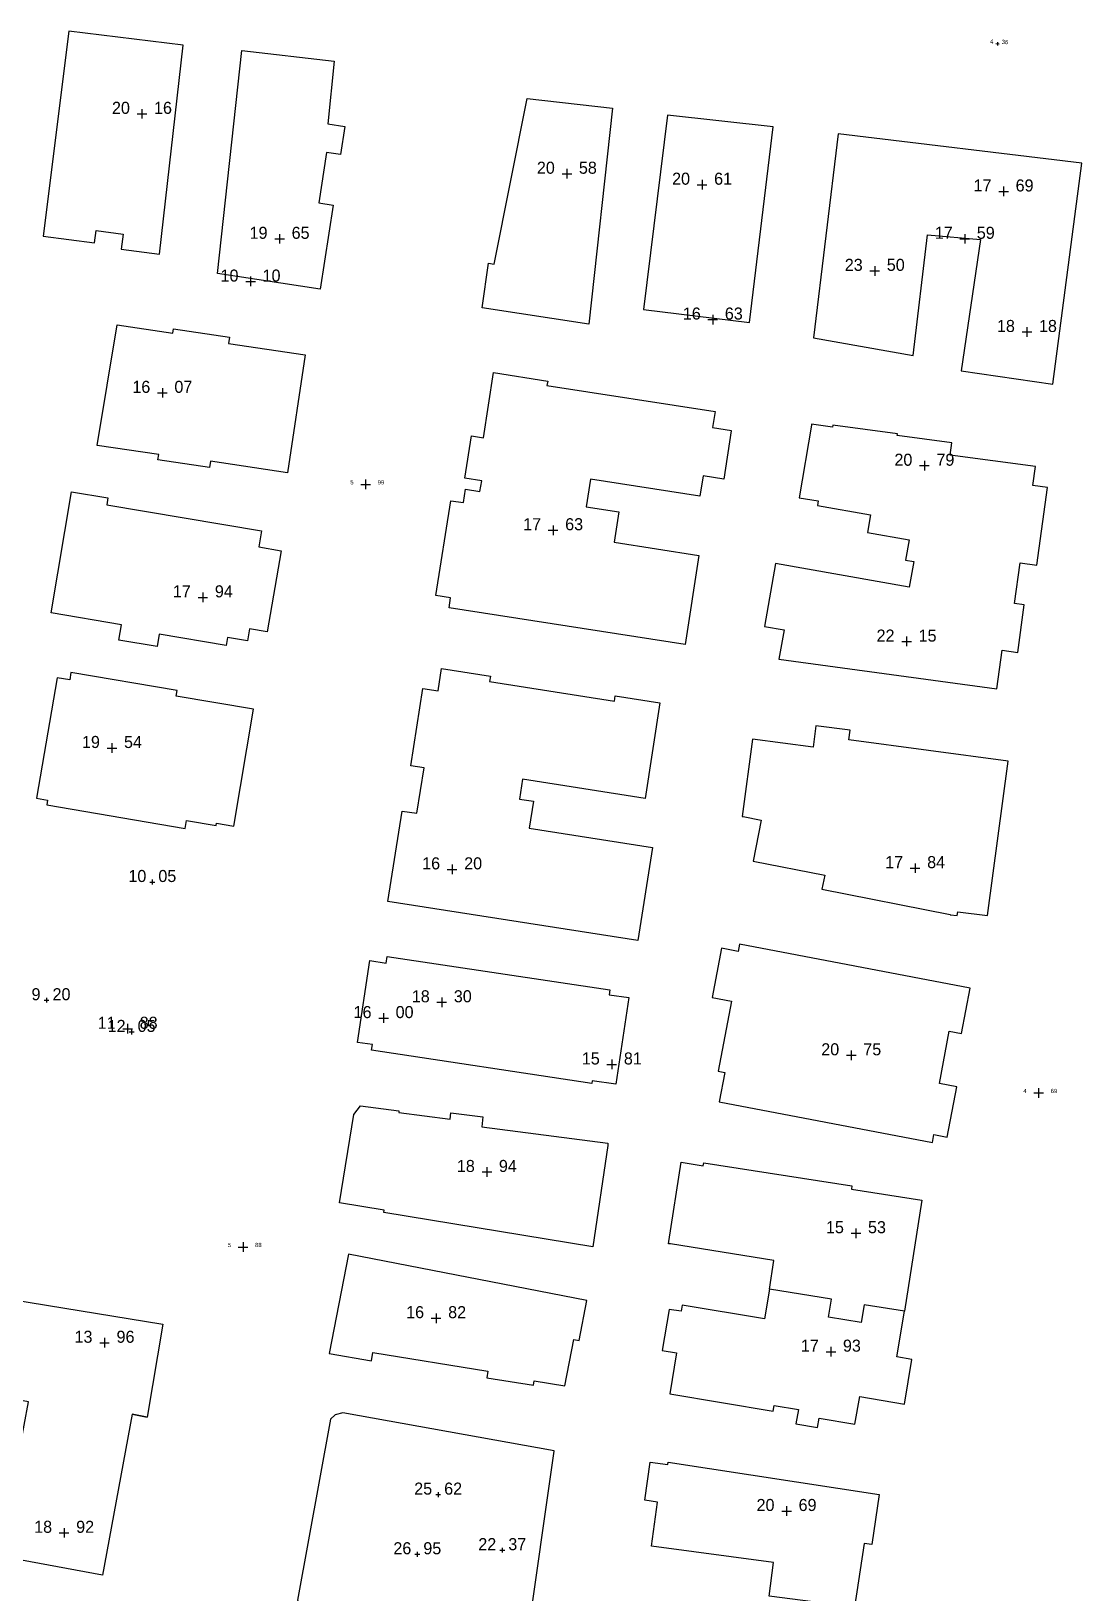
# Model space of a CAD drawing. Header units: inches. Extents: x 179019 to 255520, y 666000 to 809980.
# Drawn here: x 254639.7 to 254726.9, y 809458.8 to 809588.4 of the extents above; entities that cross this region are included whole.
import ezdxf
from ezdxf.enums import TextEntityAlignment as Align

# ---------------------------------------------------------------- set-up
doc = ezdxf.new("R2010")
doc.units = ezdxf.units.IN
doc.header["$MEASUREMENT"] = 0
for name, color, linetype in [('building levels', 6, 'Continuous'), ('orig buildings', 3, 'Continuous'), ('street levels', 5, 'Continuous')]:
    doc.layers.add(name, color=color, linetype=linetype)
doc.styles.add('hebtxt', font='hebtxt')

# ---------------------------------------------------------------- blocks, each defined once
blk = doc.blocks.new('1505')
for points in [[(-0.4, 0), (0.4, 0)], [(0, 0.4), (0, -0.4)]]:
    blk.add_lwpolyline(points)
at = {"style": 'hebtxt'}
blk.add_attdef('METER', text='', height=2, dxfattribs=at).set_placement((-1, 0), align=Align.RIGHT)
blk.add_attdef('CENTIMETER', (1, 0), '', height=2, dxfattribs=at)
blk = doc.blocks.new('1503')
for points in [[(-0.4, 0), (0.4, 0)], [(0, 0.4), (0, -0.4)]]:
    blk.add_lwpolyline(points)
at = {"style": 'hebtxt'}
blk.add_attdef('METER', text='', height=2, dxfattribs=at).set_placement((-1, 0), align=Align.RIGHT)
blk.add_attdef('CENTIMETER', (1, 0), '', height=2, dxfattribs=at)

msp = doc.modelspace()

# ---------------------------------------------------------------- linework, layer by layer
at = {"layer": 'orig buildings'}
for points, elevation in [([(254652.34, 809587.23), (254642.84, 809588.38), (254640.71, 809571.37), (254644.97, 809570.83), (254645.1, 809571.84), (254647.34, 809571.55), (254647.19, 809570.31), (254650.37, 809569.9), (254652.34, 809587.23), (254652.34, 809587.23)], 20.32), ([(254664.85, 809585.9), (254664.33, 809580.7), (254665.75, 809580.49), (254665.39, 809578.15), (254664.23, 809578.32), (254663.58, 809574.15), (254664.77, 809573.96), (254663.69, 809566.97), (254655.18, 809568.28), (254657.21, 809586.79), (254664.85, 809585.9)], 19.7), ([(254706.68, 809579.86), (254704.64, 809562.94), (254712.92, 809561.47), (254714.1, 809571.48), (254718.49, 809571.09), (254716.9, 809560.22), (254724.51, 809559.11), (254726.9, 809577.44)], 0.04), ([(254646.86, 809564.03), (254651.48, 809563.34), (254651.53, 809563.69), (254656.16, 809563.01), (254656.08, 809562.48), (254662.45, 809561.54), (254661, 809551.75), (254654.59, 809552.71), (254654.51, 809552.19), (254650.24, 809552.82), (254650.31, 809553.26), (254645.2, 809554.01), (254646.86, 809564.03)], 15.9), ([(254697.81, 809555.24), (254697.2, 809551.23), (254695.47, 809551.5), (254695.2, 809549.8), (254686.12, 809551.21), (254685.77, 809548.93), (254688.49, 809548.5), (254688.09, 809545.98), (254695.13, 809544.89), (254693.98, 809537.5), (254674.4, 809540.55), (254674.52, 809541.37), (254673.31, 809541.56), (254674.53, 809549.43), (254675.59, 809549.27), (254675.77, 809550.38), (254676.96, 809550.19), (254677.1, 809551.09), (254675.7, 809551.31), (254676.25, 809554.82), (254677.24, 809554.66), (254678.09, 809560.06), (254682.58, 809559.36), (254682.52, 809559), (254696.47, 809556.82), (254696.26, 809555.5), (254697.82, 809555.26), (254697.81, 809555.24)], 18.99), ([(254701.77, 809536.28), (254719.86, 809533.82), (254720.29, 809537.02), (254721.59, 809536.84), (254722.12, 809540.79), (254721.32, 809540.89), (254721.78, 809544.27), (254723.17, 809544.09), (254724.05, 809550.52), (254722.85, 809550.69), (254723.07, 809552.27), (254715.99, 809553.22), (254716.13, 809554.23), (254711.58, 809554.84), (254711.6, 809554.97), (254706.23, 809555.69), (254706.21, 809555.53), (254704.47, 809555.77), (254704.46, 809555.69), (254703.44, 809549.68), (254705.03, 809549.41), (254704.96, 809549.03), (254709.37, 809548.25), (254709.11, 809546.78), (254712.57, 809546.18), (254712.28, 809544.49), (254712.95, 809544.38), (254712.58, 809542.26), (254701.47, 809544.21), (254700.56, 809539), (254702.2, 809538.72), (254701.77, 809536.27)], 21.27), ([(254660.45, 809545.28), (254659.31, 809538.55), (254657.84, 809538.79), (254657.67, 809537.79), (254656.01, 809538.08), (254655.9, 809537.42), (254650.35, 809538.37), (254650.17, 809537.32), (254647, 809537.85), (254647.21, 809539.12), (254641.37, 809540.12), (254643.07, 809550.18), (254646.09, 809549.67), (254645.99, 809549.1), (254658.83, 809546.92), (254658.6, 809545.6), (254660.45, 809545.28)], 17.17), ([(254641.87, 809534.74), (254640.17, 809524.74), (254641.08, 809524.59), (254641.01, 809524.19), (254652.49, 809522.24), (254652.6, 809522.9), (254655.06, 809522.49), (254655.09, 809522.68), (254656.52, 809522.43), (254658.16, 809532.13), (254651.74, 809533.21), (254651.82, 809533.68), (254643.02, 809535.18), (254642.91, 809534.56), (254641.87, 809534.74)], 17.46), ([(254691.88, 809532.65), (254690.67, 809524.73), (254680.5, 809526.33), (254680.24, 809524.67), (254681.4, 809524.49), (254681.05, 809522.27), (254691.28, 809520.66), (254690.07, 809512.93), (254669.32, 809516.18), (254670.5, 809523.68), (254671.72, 809523.49), (254672.32, 809527.27), (254671.21, 809527.44), (254672.21, 809533.85), (254673.49, 809533.65), (254673.78, 809535.5), (254677.83, 809534.86), (254677.76, 809534.43), (254688.12, 809532.81), (254688.19, 809533.24), (254691.88, 809532.66), (254691.88, 809532.65)], 18.71), ([(254715.98, 809515.08), (254716.57, 809515.01), (254716.61, 809515.33), (254719.08, 809515.01), (254720.78, 809527.83), (254707.58, 809529.58), (254707.69, 809530.39), (254704.84, 809530.76), (254704.61, 809528.98), (254699.57, 809529.65), (254698.73, 809523.23), (254698.8, 809523.22), (254700.29, 809522.93), (254699.62, 809519.53), (254705.57, 809518.36), (254705.34, 809517.19), (254715.98, 809515.09)], 18.94), ([(254714.5, 809496.17), (254714.63, 809496.83), (254715.72, 809496.62), (254716.52, 809500.8), (254715.08, 809501.08), (254715.9, 809505.41), (254716.91, 809505.21), (254717.63, 809508.98), (254698.5, 809512.63), (254698.38, 809512.03), (254697, 809512.29), (254696.22, 809508.2), (254697.83, 809507.9), (254696.73, 809502.09), (254697.28, 809501.98), (254696.82, 809499.55), (254714.5, 809496.17)], 20.28), ([(254689.3, 809508.2), (254688.22, 809501.01), (254686.27, 809501.3), (254686.24, 809501.08), (254667.96, 809503.83), (254668.03, 809504.3), (254666.8, 809504.48), (254667.82, 809511.27), (254669.18, 809511.06), (254669.26, 809511.61), (254687.73, 809508.84), (254687.67, 809508.44), (254689.3, 809508.2)], 17.77), ([(254687.56, 809495.93), (254686.32, 809487.53), (254668.97, 809490.36), (254669.01, 809490.57), (254665.29, 809491.18), (254666.49, 809498.5), (254667.04, 809499.23), (254670.23, 809498.8), (254670.22, 809498.67), (254674.48, 809498.11), (254674.55, 809498.65), (254677.2, 809498.3), (254677.1, 809497.49), (254687.58, 809496.11)], 17.03), ([(254684.01, 809475.99), (254684.76, 809479.83), (254685.18, 809479.74), (254685.82, 809483.06), (254666.06, 809486.91), (254664.45, 809478.67), (254667.97, 809478.07), (254668.08, 809478.76), (254677.6, 809477.19), (254677.52, 809476.66), (254681.41, 809476.03), (254681.47, 809476.39), (254684.01, 809475.99)], 16.55), ([(254649.35, 809473.4), (254648.09, 809473.63), (254645.63, 809460.29), (254629.62, 809463.25), (254630.91, 809470.23), (254638.42, 809468.84), (254639.5, 809474.66), (254631.34, 809476.17), (254632.07, 809480.08), (254630.7, 809480.34), (254630.68, 809480.28), (254631.3, 809484.26), (254650.63, 809481.1), (254649.35, 809473.4), (254648.09, 809473.63)], 19.71)]:
    msp.add_lwpolyline(points, close=True, dxfattribs=dict(at, elevation=elevation))
for points in [[(254680.87, 809582.81), (254687.95, 809581.99), (254685.98, 809564.08), (254677.13, 809565.42), (254677.68, 809569.13), (254678.15, 809569.06)], [(254692.51, 809581.42), (254690.53, 809565.29), (254699.32, 809564.22), (254701.28, 809580.45)], [(254683.13, 809470.59), (254665.58, 809473.76), (254664.93, 809473.59), (254664.55, 809473.23), (254661.83, 809458.19), (254662.42, 809457.06), (254663.11, 809456.74), (254679.97, 809453.7), (254680.48, 809454.06), (254680.84, 809454.66), (254683.12, 809470.57)]]:
    msp.add_lwpolyline(points, close=True, dxfattribs=at)
for points in [[(254712.18, 809482.17, 17.54), (254708.84, 809482.72, 18.82), (254708.59, 809481.23, 18.78), (254705.88, 809481.68, 18.76), (254706.12, 809483.18, 18.76), (254700.98, 809484.02, 17.47), (254701.35, 809486.38, 16.19), (254692.77, 809487.76, 14.75), (254692.61, 809487.78, 14.72), (254692.64, 809487.95, 14.72), (254693.66, 809494.54, 14.81), (254695.49, 809494.25, 16.19), (254695.53, 809494.48, 16.21), (254707.83, 809492.57, 16.46), (254707.79, 809492.3, 16.48), (254713.62, 809491.39, 16.35), (254712.18, 809482.17, 17.54)], [(254712.18, 809474.47, 17.95), (254712.8, 809478.18, 18.05), (254711.55, 809478.39, 18.25), (254712.18, 809482.17, 17.54), (254708.84, 809482.72, 18.82), (254708.59, 809481.23, 18.78), (254705.88, 809481.68, 18.76), (254706.12, 809483.18, 18.76), (254700.98, 809484.02, 17.47), (254700.57, 809481.54, 18.8), (254693.73, 809482.67, 18.77), (254693.65, 809482.17, 18.77), (254692.67, 809482.33, 18.09), (254692.09, 809478.93, 18.19), (254693.28, 809478.73, 18.27), (254692.71, 809475.33, 18.53), (254701.3, 809473.89, 20.16), (254701.38, 809474.36, 20.17), (254703.38, 809474.02, 18.89), (254703.18, 809472.82, 17.61), (254704.97, 809472.52, 17.65), (254705.11, 809473.31, 18.23), (254708.08, 809472.81, 18.61), (254708.47, 809475.09, 18.54), (254712.18, 809474.47, 17.95)], [(254708.04, 809457.61, 21.07), (254700.95, 809458.53, 20.59), (254701.32, 809461.33, 20.59), (254691.19, 809462.68, 18.53), (254691.68, 809466.34, 17.57), (254690.63, 809466.49, 17.57), (254691.08, 809469.65, 17.6), (254692.55, 809469.45, 17.58), (254692.58, 809469.65, 18.61), (254710.1, 809466.98, 20.46), (254709.47, 809462.82, 20.43), (254708.84, 809462.91, 20.43), (254708.04, 809457.61, 21.07)]]:
    msp.add_polyline3d(points, close=True, dxfattribs=at)

# ---------------------------------------------------------------- block references
at = {"layer": 'building levels'}
ref = msp.add_blockref('1505', (254648.91, 809581.53, 20.16), dxfattribs=at)
ref.add_attrib('METER', '20', dxfattribs={"layer": '0', "height": 1, "style": 'hebtxt'}).set_placement((254647.91, 809581.53, 20.16), align=Align.RIGHT)
ref.add_attrib('CENTIMETER', '16', (254649.91, 809581.53, 20.16), dxfattribs={"layer": '0', "height": 1, "style": 'hebtxt'})
ref = msp.add_blockref('1505', (254684.17, 809576.56, 20.58), dxfattribs=at)
ref.add_attrib('METER', '20', dxfattribs={"layer": '0', "height": 1, "style": 'hebtxt'}).set_placement((254683.17, 809576.56, 20.58), align=Align.RIGHT)
ref.add_attrib('CENTIMETER', '58', (254685.17, 809576.56, 20.58), dxfattribs={"layer": '0', "height": 1, "style": 'hebtxt'})
ref = msp.add_blockref('1505', (254695.39, 809575.65, 20.61), dxfattribs=at)
ref.add_attrib('METER', '20', dxfattribs={"layer": '0', "height": 1, "style": 'hebtxt'}).set_placement((254694.39, 809575.65, 20.61), align=Align.RIGHT)
ref.add_attrib('CENTIMETER', '61', (254696.39, 809575.65, 20.61), dxfattribs={"layer": '0', "height": 1, "style": 'hebtxt'})
ref = msp.add_blockref('1505', (254720.41, 809575.09, 17.69), dxfattribs=at)
ref.add_attrib('METER', '17', dxfattribs={"layer": '0', "height": 1, "style": 'hebtxt'}).set_placement((254719.41, 809575.09, 17.69), align=Align.RIGHT)
ref.add_attrib('CENTIMETER', '69', (254721.41, 809575.09, 17.69), dxfattribs={"layer": '0', "height": 1, "style": 'hebtxt'})
ref = msp.add_blockref('1505', (254660.33, 809571.16, 19.65), dxfattribs=at)
ref.add_attrib('METER', '19', dxfattribs={"layer": '0', "height": 1, "style": 'hebtxt'}).set_placement((254659.33, 809571.16, 19.65), align=Align.RIGHT)
ref.add_attrib('CENTIMETER', '65', (254661.33, 809571.16, 19.65), dxfattribs={"layer": '0', "height": 1, "style": 'hebtxt'})
ref = msp.add_blockref('1505', (254717.19, 809571.16, 17.59), dxfattribs=at)
ref.add_attrib('METER', '17', dxfattribs={"layer": '0', "height": 1, "style": 'hebtxt'}).set_placement((254716.19, 809571.16, 17.59), align=Align.RIGHT)
ref.add_attrib('CENTIMETER', '59', (254718.19, 809571.16, 17.59), dxfattribs={"layer": '0', "height": 1, "style": 'hebtxt'})
ref = msp.add_blockref('1505', (254709.72, 809568.5, 23.5), dxfattribs=at)
ref.add_attrib('METER', '23', dxfattribs={"layer": '0', "height": 1, "style": 'hebtxt'}).set_placement((254708.72, 809568.5, 23.5), align=Align.RIGHT)
ref.add_attrib('CENTIMETER', '50', (254710.72, 809568.5, 23.5), dxfattribs={"layer": '0', "height": 1, "style": 'hebtxt'})
ref = msp.add_blockref('1505', (254657.92, 809567.62, 10.1), dxfattribs=at)
ref.add_attrib('METER', '10', dxfattribs={"layer": '0', "height": 1, "style": 'hebtxt'}).set_placement((254656.92, 809567.61, 10.1), align=Align.RIGHT)
ref.add_attrib('CENTIMETER', '10', (254658.92, 809567.61, 10.1), dxfattribs={"layer": '0', "height": 1, "style": 'hebtxt'})
ref = msp.add_blockref('1505', (254696.28, 809564.46, 16.63), dxfattribs=at)
ref.add_attrib('METER', '16', dxfattribs={"layer": '0', "height": 1, "style": 'hebtxt'}).set_placement((254695.28, 809564.46, 16.63), align=Align.RIGHT)
ref.add_attrib('CENTIMETER', '63', (254697.28, 809564.46, 16.63), dxfattribs={"layer": '0', "height": 1, "style": 'hebtxt'})
ref = msp.add_blockref('1505', (254722.35, 809563.43, 18.18), dxfattribs=at)
ref.add_attrib('METER', '18', dxfattribs={"layer": '0', "height": 1, "style": 'hebtxt'}).set_placement((254721.35, 809563.43, 18.18), align=Align.RIGHT)
ref.add_attrib('CENTIMETER', '18', (254723.35, 809563.43, 18.18), dxfattribs={"layer": '0', "height": 1, "style": 'hebtxt'})
ref = msp.add_blockref('1505', (254650.6, 809558.38, 16.07), dxfattribs=at)
ref.add_attrib('METER', '16', dxfattribs={"layer": '0', "height": 1, "style": 'hebtxt'}).set_placement((254649.6, 809558.38, 16.07), align=Align.RIGHT)
ref.add_attrib('CENTIMETER', '07', (254651.6, 809558.38, 16.07), dxfattribs={"layer": '0', "height": 1, "style": 'hebtxt'})
ref = msp.add_blockref('1505', (254713.84, 809552.34, 20.79), dxfattribs=at)
ref.add_attrib('METER', '20', dxfattribs={"layer": '0', "height": 1, "style": 'hebtxt'}).set_placement((254712.84, 809552.33, 20.79), align=Align.RIGHT)
ref.add_attrib('CENTIMETER', '79', (254714.84, 809552.33, 20.79), dxfattribs={"layer": '0', "height": 1, "style": 'hebtxt'})
ref = msp.add_blockref('1505', (254683.03, 809546.98, 17.63), dxfattribs=at)
ref.add_attrib('METER', '17', dxfattribs={"layer": '0', "height": 1, "style": 'hebtxt'}).set_placement((254682.03, 809546.98, 17.63), align=Align.RIGHT)
ref.add_attrib('CENTIMETER', '63', (254684.03, 809546.98, 17.63), dxfattribs={"layer": '0', "height": 1, "style": 'hebtxt'})
ref = msp.add_blockref('1505', (254653.96, 809541.41, 17.94), dxfattribs=at)
ref.add_attrib('METER', '17', dxfattribs={"layer": '0', "height": 1, "style": 'hebtxt'}).set_placement((254652.96, 809541.41, 17.94), align=Align.RIGHT)
ref.add_attrib('CENTIMETER', '94', (254654.96, 809541.41, 17.94), dxfattribs={"layer": '0', "height": 1, "style": 'hebtxt'})
ref = msp.add_blockref('1505', (254712.36, 809537.75, 22.15), dxfattribs=at)
ref.add_attrib('METER', '22', dxfattribs={"layer": '0', "height": 1, "style": 'hebtxt'}).set_placement((254711.36, 809537.74, 22.15), align=Align.RIGHT)
ref.add_attrib('CENTIMETER', '15', (254713.36, 809537.74, 22.15), dxfattribs={"layer": '0', "height": 1, "style": 'hebtxt'})
ref = msp.add_blockref('1505', (254646.42, 809528.91, 19.54), dxfattribs=at)
ref.add_attrib('METER', '19', dxfattribs={"layer": '0', "height": 1, "style": 'hebtxt'}).set_placement((254645.42, 809528.91, 19.54), align=Align.RIGHT)
ref.add_attrib('CENTIMETER', '54', (254647.42, 809528.91, 19.54), dxfattribs={"layer": '0', "height": 1, "style": 'hebtxt'})
ref = msp.add_blockref('1505', (254674.65, 809518.84, 16.2), dxfattribs=at)
ref.add_attrib('METER', '16', dxfattribs={"layer": '0', "height": 1, "style": 'hebtxt'}).set_placement((254673.65, 809518.84, 16.2), align=Align.RIGHT)
ref.add_attrib('CENTIMETER', '20', (254675.65, 809518.84, 16.2), dxfattribs={"layer": '0', "height": 1, "style": 'hebtxt'})
ref = msp.add_blockref('1505', (254713.07, 809518.94, 17.84), dxfattribs=at)
ref.add_attrib('METER', '17', dxfattribs={"layer": '0', "height": 1, "style": 'hebtxt'}).set_placement((254712.07, 809518.94, 17.84), align=Align.RIGHT)
ref.add_attrib('CENTIMETER', '84', (254714.07, 809518.94, 17.84), dxfattribs={"layer": '0', "height": 1, "style": 'hebtxt'})
at = {"layer": 'building levels', "xscale": 0.5, "yscale": 0.5, "zscale": 0.5}
for p, values in [((254649.77, 809517.79, 10.05), {'METER': '10', 'CENTIMETER': '05'}), ((254640.99, 809507.98, 9.2), {'METER': '9', 'CENTIMETER': '20'}), ((254648.05, 809505.35, 12.05), {'METER': '12', 'CENTIMETER': '05'}), ((254673.49, 809466.96, 25.62), {'METER': '25', 'CENTIMETER': '62'}), ((254671.76, 809462.01, 26.95), {'METER': '26', 'CENTIMETER': '95'}), ((254678.81, 809462.35, 22.37), {'METER': '22', 'CENTIMETER': '37'})]:
    msp.add_blockref('1505', p, dxfattribs=at).add_auto_attribs(values)
at = {"layer": 'building levels'}
ref = msp.add_blockref('1505', (254673.79, 809507.81, 18.3), dxfattribs=at)
ref.add_attrib('METER', '18', dxfattribs={"layer": '0', "height": 1, "style": 'hebtxt'}).set_placement((254672.79, 809507.81, 18.3), align=Align.RIGHT)
ref.add_attrib('CENTIMETER', '30', (254674.79, 809507.81, 18.3), dxfattribs={"layer": '0', "height": 1, "style": 'hebtxt'})
ref = msp.add_blockref('1505', (254668.96, 809506.5, 16), dxfattribs=at)
ref.add_attrib('METER', '16', dxfattribs={"layer": '0', "height": 1, "style": 'hebtxt'}).set_placement((254667.96, 809506.5, 16), align=Align.RIGHT)
ref.add_attrib('CENTIMETER', '00', (254669.96, 809506.5, 16), dxfattribs={"layer": '0', "height": 1, "style": 'hebtxt'})
ref = msp.add_blockref('1505', (254647.72, 809505.61, 11.88), dxfattribs=at)
ref.add_attrib('METER', '11', dxfattribs={"layer": '0', "height": 1, "style": 'hebtxt'}).set_placement((254646.72, 809505.61, 11.88), align=Align.RIGHT)
ref.add_attrib('CENTIMETER', '88', (254648.72, 809505.61, 11.88), dxfattribs={"layer": '0', "height": 1, "style": 'hebtxt'})
ref = msp.add_blockref('1505', (254707.77, 809503.41, 20.75), dxfattribs=at)
ref.add_attrib('METER', '20', dxfattribs={"layer": '0', "height": 1, "style": 'hebtxt'}).set_placement((254706.77, 809503.41, 20.75), align=Align.RIGHT)
ref.add_attrib('CENTIMETER', '75', (254708.77, 809503.41, 20.75), dxfattribs={"layer": '0', "height": 1, "style": 'hebtxt'})
ref = msp.add_blockref('1505', (254687.9, 809502.66, 15.81), dxfattribs=at)
ref.add_attrib('METER', '15', dxfattribs={"layer": '0', "height": 1, "style": 'hebtxt'}).set_placement((254686.9, 809502.65, 15.81), align=Align.RIGHT)
ref.add_attrib('CENTIMETER', '81', (254688.9, 809502.65, 15.81), dxfattribs={"layer": '0', "height": 1, "style": 'hebtxt'})
ref = msp.add_blockref('1505', (254677.53, 809493.73, 18.94), dxfattribs=at)
ref.add_attrib('METER', '18', dxfattribs={"layer": '0', "height": 1, "style": 'hebtxt'}).set_placement((254676.53, 809493.73, 18.94), align=Align.RIGHT)
ref.add_attrib('CENTIMETER', '94', (254678.53, 809493.73, 18.94), dxfattribs={"layer": '0', "height": 1, "style": 'hebtxt'})
ref = msp.add_blockref('1505', (254708.16, 809488.65, 15.53), dxfattribs=at)
ref.add_attrib('METER', '15', dxfattribs={"layer": '0', "height": 1, "style": 'hebtxt'}).set_placement((254707.16, 809488.65, 15.53), align=Align.RIGHT)
ref.add_attrib('CENTIMETER', '53', (254709.16, 809488.65, 15.53), dxfattribs={"layer": '0', "height": 1, "style": 'hebtxt'})
ref = msp.add_blockref('1505', (254673.32, 809481.6, 16.82), dxfattribs=at)
ref.add_attrib('METER', '16', dxfattribs={"layer": '0', "height": 1, "style": 'hebtxt'}).set_placement((254672.32, 809481.6, 16.82), align=Align.RIGHT)
ref.add_attrib('CENTIMETER', '82', (254674.32, 809481.6, 16.82), dxfattribs={"layer": '0', "height": 1, "style": 'hebtxt'})
ref = msp.add_blockref('1505', (254645.8, 809479.56, 13.96), dxfattribs=at)
ref.add_attrib('METER', '13', dxfattribs={"layer": '0', "height": 1, "style": 'hebtxt'}).set_placement((254644.8, 809479.56, 13.96), align=Align.RIGHT)
ref.add_attrib('CENTIMETER', '96', (254646.8, 809479.56, 13.96), dxfattribs={"layer": '0', "height": 1, "style": 'hebtxt'})
ref = msp.add_blockref('1505', (254706.08, 809478.82, 17.93), dxfattribs=at)
ref.add_attrib('METER', '17', dxfattribs={"layer": '0', "height": 1, "style": 'hebtxt'}).set_placement((254705.08, 809478.82, 17.93), align=Align.RIGHT)
ref.add_attrib('CENTIMETER', '93', (254707.08, 809478.82, 17.93), dxfattribs={"layer": '0', "height": 1, "style": 'hebtxt'})
ref = msp.add_blockref('1505', (254702.4, 809465.6, 20.69), dxfattribs=at)
ref.add_attrib('METER', '20', dxfattribs={"layer": '0', "height": 1, "style": 'hebtxt'}).set_placement((254701.4, 809465.6, 20.69), align=Align.RIGHT)
ref.add_attrib('CENTIMETER', '69', (254703.4, 809465.6, 20.69), dxfattribs={"layer": '0', "height": 1, "style": 'hebtxt'})
ref = msp.add_blockref('1505', (254642.45, 809463.79, 18.92), dxfattribs=at)
ref.add_attrib('METER', '18', dxfattribs={"layer": '0', "height": 1, "style": 'hebtxt'}).set_placement((254641.45, 809463.79, 18.92), align=Align.RIGHT)
ref.add_attrib('CENTIMETER', '92', (254643.45, 809463.79, 18.92), dxfattribs={"layer": '0', "height": 1, "style": 'hebtxt'})
at = {"layer": 'street levels'}
ref = msp.add_blockref('1503', (254719.91, 809587.35), dxfattribs=dict(at, xscale=0.35, yscale=0.35, zscale=0.35, rotation=357.5581700582734))
ref.add_attrib('METER', '4', dxfattribs={"layer": '0', "height": 0.35, "rotation": 357.5582, "style": 'hebtxt'}).set_placement((254719.56, 809587.36), align=Align.RIGHT)
ref.add_attrib('CENTIMETER', '36', (254720.25, 809587.33), dxfattribs={"layer": '0', "height": 0.35, "rotation": 357.5582, "style": 'hebtxt'})
ref = msp.add_blockref('1503', (254667.47, 809550.78, 5.99), dxfattribs=at)
ref.add_attrib('METER', '5', dxfattribs={"layer": '0', "height": 0.35, "style": 'hebtxt'}).set_placement((254666.47, 809550.78, 5.99), align=Align.RIGHT)
ref.add_attrib('CENTIMETER', '99', (254668.47, 809550.78, 5.99), dxfattribs={"layer": '0', "height": 0.35, "style": 'hebtxt'})
ref = msp.add_blockref('1503', (254723.32, 809500.29, 4.69), dxfattribs=at)
ref.add_attrib('METER', '4', dxfattribs={"layer": '0', "height": 0.35, "style": 'hebtxt'}).set_placement((254722.32, 809500.28, 4.69), align=Align.RIGHT)
ref.add_attrib('CENTIMETER', '69', (254724.32, 809500.28, 4.69), dxfattribs={"layer": '0', "height": 0.35, "style": 'hebtxt'})
ref = msp.add_blockref('1503', (254657.3, 809487.5, 5.88), dxfattribs=at)
ref.add_attrib('METER', '5', dxfattribs={"layer": '0', "height": 0.35, "style": 'hebtxt'}).set_placement((254656.3, 809487.5, 5.88), align=Align.RIGHT)
ref.add_attrib('CENTIMETER', '88', (254658.3, 809487.5, 5.88), dxfattribs={"layer": '0', "height": 0.35, "style": 'hebtxt'})

doc.saveas('drawing.dxf')
